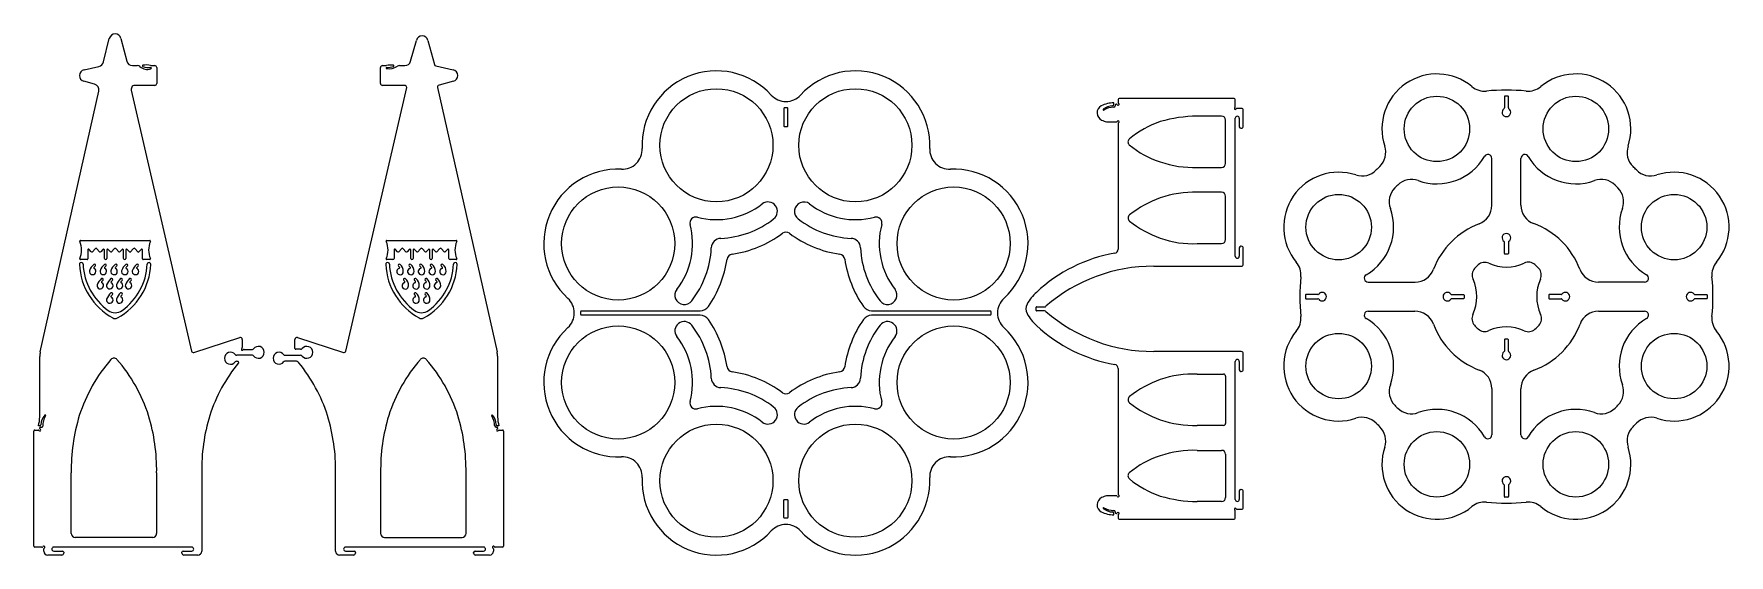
# Model space of a CAD drawing. Extents: x -121 to 734, y 0 to 263.
import ezdxf

# ---------------------------------------------------------------- set-up
doc = ezdxf.new("R2010")
doc.units = 0
doc.layers.add('WHITE', color=7, linetype='CONTINUOUS')

msp = doc.modelspace()

# ---------------------------------------------------------------- linework, layer by layer
at = {"layer": 'WHITE', "linetype": 'CONTINUOUS'}
for p, q in [((-85.506734, 248.620343), (-82.54051, 260.376815)), ((-76.68964, 260.3916), (-73.779208, 248.97826)), ((69.322396, 248.924555), (72.198971, 259.3916)), ((78.04984, 259.376816), (81.300607, 247.353145)), ((-95.192245, 244.660907), (-87.843597, 246.336252)), ((-70.872234, 246.719546), (-68.422363, 246.719546)), ((-61.470509, 246.719546), (-59.613395, 246.719546)), ((-58.613395, 245.719546), (-58.613395, 237.719546)), ((54.122726, 237.719546), (54.122726, 245.719546)), ((55.122726, 246.719546), (57.122726, 246.719546)), ((63.727553, 246.719546), (66.429648, 246.719546)), ((82.079562, 246.591781), (90.701575, 244.660907)), ((-117.34433, 102.379903), (-87.816793, 233.879174)), ((-89.998908, 237.442467), (-95.346993, 238.813522)), ((-71.45217, 234.438497), (-41.171358, 102.870131)), ((-59.613395, 236.719546), (-70.166154, 236.719546)), ((36.703525, 102.87013), (67.344524, 235.772755)), ((66.511359, 236.719546), (55.122726, 236.719546)), ((82.900928, 235.772755), (112.876418, 102.398679)), ((90.856323, 238.813522), (83.628301, 236.96052)), ((620.50519, 231.113864), (620.50519, 225.383483)), ((622.30519, 231.413864), (620.80519, 231.413864)), ((622.60519, 225.383483), (622.60519, 231.113864)), ((257.413109, 225.181445), (257.413109, 216.297803)), ((259.279867, 225.381385), (257.613117, 225.381445)), ((259.479859, 216.297803), (259.479859, 225.181385)), ((423.727018, 227.213114), (423.727032, 227.906096)), ((424.404132, 226.850023), (424.404131, 226.45877)), ((425.074246, 227.250038), (424.804109, 227.250023)), ((425.880506, 229.702387), (425.880506, 228.116037)), ((483.935531, 230.202387), (426.380506, 230.202387)), ((484.935531, 226.033818), (484.935531, 229.202387)), ((487.935631, 225.167791), (485.801557, 225.167793)), ((488.935631, 216.202387), (488.935631, 224.167793)), ((257.613109, 216.097803), (259.279859, 216.097803)), ((419.975106, 218.416737), (425.014489, 218.395168)), ((425.880506, 217.525436), (425.880506, 154.147386)), ((478.014281, 221.263512), (465.761806, 221.263512)), ((480.014281, 197.447762), (480.014281, 219.263512)), ((484.935531, 150.641662), (484.935531, 220.202387)), ((486.935631, 220.202387), (486.935631, 215.902387)), ((487.635631, 215.202387), (487.935631, 215.202387)), ((614.21333, 176.321618), (614.21333, 199.922156)), ((628.858727, 176.456764), (628.862046, 199.925892)), ((465.761806, 195.447762), (478.014281, 195.447762)), ((478.014281, 182.864887), (465.761806, 182.864887)), ((480.014281, 159.049137), (480.014281, 180.864887)), ((-97.04036, 158.549535), (-62.171995, 158.549535)), ((-93.406177, 153.831727), (-93.406177, 149.309535)), ((-91.622259, 152.910772), (-92.670095, 154.108299)), ((-89.657724, 154.433482), (-90.990095, 152.910772)), ((-87.422259, 152.910772), (-88.754631, 154.433483)), ((-85.742259, 154.108298), (-86.790095, 152.910772)), ((-85.006177, 149.549066), (-85.006177, 153.831727)), ((-83.806177, 153.831727), (-83.806177, 149.549066)), ((-82.022259, 152.910772), (-83.070095, 154.108299)), ((-80.057724, 154.433482), (-81.390095, 152.910772)), ((-77.822259, 152.910772), (-79.154631, 154.433483)), ((-76.142259, 154.108298), (-77.190095, 152.910772)), ((-75.406177, 149.549066), (-75.406177, 153.831727)), ((-74.206177, 153.831727), (-74.206177, 149.549066)), ((-72.422259, 152.910772), (-73.470095, 154.108299)), ((-70.457724, 154.433482), (-71.790095, 152.910772)), ((-68.222259, 152.910772), (-69.554631, 154.433483)), ((-66.542259, 154.108298), (-67.590095, 152.910772)), ((-65.806177, 149.309535), (-65.806177, 153.831727)), ((57.347611, 158.549494), (92.215976, 158.549494)), ((60.981793, 153.831685), (60.981793, 149.549494)), ((62.76571, 152.91073), (61.717875, 154.108257)), ((64.730247, 154.433441), (63.397875, 152.910731)), ((66.96571, 152.91073), (65.633339, 154.433441)), ((68.64571, 154.108257), (67.597875, 152.910731)), ((69.381793, 149.549471), (69.381793, 153.831685)), ((70.581793, 153.831685), (70.581793, 149.549471)), ((72.36571, 152.91073), (71.317875, 154.108257)), ((74.330247, 154.433441), (72.997875, 152.910731)), ((76.56571, 152.91073), (75.233339, 154.433441)), ((78.24571, 154.108257), (77.197875, 152.910731)), ((78.981793, 149.549471), (78.981793, 153.831685)), ((80.181793, 153.831685), (80.181793, 149.549471)), ((81.96571, 152.91073), (80.917875, 154.108257)), ((83.930247, 154.433441), (82.597875, 152.910731)), ((86.16571, 152.91073), (84.833339, 154.433441)), ((87.84571, 154.108257), (86.797875, 152.910731)), ((88.581793, 149.549494), (88.581793, 153.831685)), ((465.761806, 157.049137), (478.014281, 157.049137)), ((486.935631, 154.941662), (486.935631, 150.641662)), ((487.935631, 155.641662), (487.635631, 155.641662)), ((488.935631, 146.64048), (488.935631, 154.641662)), ((620.50519, 152.040364), (620.50519, 157.770745)), ((622.60519, 157.770745), (622.60519, 152.040364)), ((-93.766177, 148.949535), (-97.04036, 148.949535)), ((-62.171995, 148.949535), (-65.446177, 148.949535)), ((60.381793, 148.949494), (57.347611, 148.949494)), ((92.215976, 148.949494), (89.181793, 148.949494)), ((443.782681, 145.588287), (487.936813, 145.640481)), ((622.30519, 151.740364), (620.80519, 151.740364)), ((551.901823, 137.613003), (575.512859, 137.608467)), ((691.175596, 137.612982), (667.916318, 137.608478)), ((520.29854, 131.073814), (520.29854, 129.506864)), ((526.533539, 131.323814), (520.54854, 131.323814)), ((520.54854, 129.256864), (526.533574, 129.256864)), ((599.95519, 129.256864), (593.970211, 129.256864)), ((593.970246, 131.323814), (599.95519, 131.323814)), ((600.20519, 131.073814), (600.20519, 129.506864)), ((642.90519, 131.073814), (642.90519, 129.506864)), ((649.140244, 131.323814), (643.15519, 131.323814)), ((643.15519, 129.256864), (649.14028, 129.256864)), ((722.52884, 129.256864), (716.543805, 129.256864)), ((716.543841, 131.323814), (722.52884, 131.323814)), ((722.77884, 131.073814), (722.77884, 129.506864)), ((155.100125, 121.201343), (155.100044, 122.868468)), ((155.300044, 123.068477), (215.258098, 123.164346)), ((215.258192, 120.905485), (155.300125, 121.001353)), ((301.633335, 123.164427), (361.592935, 123.068378)), ((361.592935, 121.001452), (301.634411, 120.905399)), ((361.792934, 122.868378), (361.792934, 121.201452)), ((384.623131, 123.297787), (384.623131, 124.959987)), ((384.823131, 125.159987), (388.831126, 125.159987)), ((388.831126, 123.097787), (384.823131, 123.097787)), ((551.903491, 122.966831), (575.394843, 122.96986)), ((668.034331, 122.969852), (691.173915, 122.966845)), ((-39.88924, 102.142612), (-16.807317, 109.60261)), ((-15.499783, 108.651072), (-15.499783, 104.578425)), ((-14.633758, 103.7124), (-10.337075, 103.712257)), ((11.031925, 104.222193), (11.031925, 108.651073)), ((13.872712, 103.722238), (11.531935, 103.722193)), ((12.339458, 109.60261), (35.421407, 102.142611)), ((487.936813, 102.617292), (443.782681, 102.669487)), ((620.50519, 108.540364), (620.50519, 102.809983)), ((622.30519, 108.840364), (620.80519, 108.840364)), ((622.60519, 102.809983), (622.60519, 108.540364)), ((-117.587283, 69.616923), (-117.587283, 100.189005)), ((-10.337064, 100.712248), (-18.329484, 100.712248)), ((-18.329484, 97.712248), (-17.840058, 97.71229)), ((5.879219, 100.702248), (13.872701, 100.702248)), ((11.360868, 97.722248), (5.879219, 97.722248)), ((113.119425, 100.207539), (113.119425, 69.61712)), ((425.880506, 94.110388), (425.880506, 30.732337)), ((484.935531, 28.055387), (484.935531, 97.616112)), ((486.935631, 97.616112), (486.935631, 93.316112)), ((488.935631, 93.616112), (488.935631, 101.617293)), ((465.761806, 91.208637), (479.014281, 91.208637)), ((480.014281, 90.208637), (480.014281, 66.392887)), ((487.635631, 92.616112), (487.935631, 92.616112)), ((614.21333, 83.939805), (614.21333, 60.658572)), ((628.862032, 60.65481), (628.858735, 83.804653)), ((-120.540033, 4.5), (-120.540033, 62.555025)), ((-120.040033, 63.055025), (-118.453308, 63.055025)), ((-117.466154, 65.208475), (-118.280183, 65.208475)), ((-117.587488, 63.86125), (-117.587556, 64.131298)), ((-117.187556, 64.5314), (-116.513031, 64.5314)), ((112.438729, 64.531587), (112.719723, 64.5314)), ((113.81235, 65.208475), (113.096268, 65.208586)), ((113.119723, 64.131298), (113.119655, 63.861251)), ((113.985475, 63.055025), (115.5722, 63.055025)), ((116.0722, 62.555025), (116.0722, 4.5)), ((479.014281, 65.392887), (465.761806, 65.392887)), ((465.761806, 52.810012), (478.014281, 52.810012)), ((480.014284, 50.810012), (480.014281, 28.994262)), ((-101.698583, 10.921275), (-101.698583, 41.449125)), ((-58.672408, 41.449126), (-58.672408, 10.921275)), ((-35.979308, 41.449125), (-35.979308, 2)), ((31.511475, 2), (31.511475, 41.449125)), ((54.204575, 41.449125), (54.204575, 10.921275)), ((97.23075, 10.921275), (97.23075, 41.449126)), ((620.50519, 29.466864), (620.50519, 35.197245)), ((622.60519, 35.197245), (622.60519, 29.466864)), ((257.412834, 18.888662), (257.412834, 27.76157)), ((257.612834, 27.96157), (259.280059, 27.96157)), ((259.480059, 27.76157), (259.480059, 18.888743)), ((425.014489, 29.862605), (419.975106, 29.841037)), ((478.014281, 26.994262), (465.761806, 26.994262)), ((486.935631, 32.355387), (486.935631, 28.055387)), ((487.935631, 33.055387), (487.635631, 33.055387)), ((488.935631, 24.089981), (488.935631, 32.055387)), ((622.30519, 29.166864), (620.80519, 29.166864)), ((259.280069, 18.688743), (257.612844, 18.688662)), ((423.727032, 20.351677), (423.727018, 21.04466)), ((424.404131, 21.799003), (424.404131, 21.407751)), ((424.804109, 21.007751), (425.074246, 21.007736)), ((425.880506, 20.141736), (425.880506, 18.555387)), ((426.380506, 18.055387), (483.935531, 18.055387)), ((484.935531, 19.055387), (484.935531, 22.223955)), ((485.801557, 23.089981), (487.935631, 23.089982)), ((-60.672408, 8.921275), (-99.698583, 8.921275)), ((56.204575, 8.921275), (95.23075, 8.921275)), ((-116.461987, 4), (-120.040033, 4)), ((-115.540033, 2), (-115.540033, 3.078046)), ((-106.540033, 0), (-113.540033, 0)), ((-40.979308, 4), (-110.540033, 4)), ((-110.540033, 2), (-106.140033, 2)), ((-105.540033, 1.4), (-105.540033, 1)), ((-45.979308, 1), (-45.979308, 1.4)), ((-45.379308, 2), (-40.979308, 2)), ((-37.979308, 0), (-44.979308, 0)), ((40.511475, 0), (33.511475, 0)), ((106.0722, 4), (36.511475, 4)), ((36.511475, 2), (40.811475, 2)), ((41.511475, 1.3), (41.511475, 1)), ((101.0722, 1), (101.0722, 1.3)), ((101.7722, 2), (106.0722, 2)), ((109.0722, 0), (102.0722, 0)), ((111.0722, 3.133975), (111.0722, 2)), ((115.5722, 4), (111.938225, 4))]:
    msp.add_line(p, q, dxfattribs=at)
for centre, radius in [((223.4308, 206.569954), 28.5), ((293.461868, 206.569954), 28.5), ((586.523156, 214.825341), 16.5), ((656.554224, 214.825341), 16.5), ((173.911357, 157.050511), 28.5), ((342.981312, 157.050511), 28.5), ((537.003713, 165.305898), 16.5), ((706.073667, 165.305898), 16.5), ((173.910949, 87.019301), 28.5), ((342.981274, 87.019451), 28.5), ((537.003713, 95.27483), 16.5), ((706.073667, 95.27483), 16.5), ((223.4308, 37.5), 28.5), ((293.461868, 37.5), 28.5), ((586.523156, 45.755387), 16.5), ((656.554224, 45.755387), 16.5)]:
    msp.add_circle(centre, radius, dxfattribs=at)
for centre, radius, start, end in [((-79.613395, 259.719546), 3.000001, 12.945138, 167.344433), ((75.122726, 258.719546), 3, 12.655581, 167.05486), ((-88.433848, 249.277613), 3, -78.653009, -12.655581), ((-70.872234, 249.719546), 3, -165.694304, -90), ((66.429648, 249.719546), 3, -90, -15.366774), ((-94.601994, 241.719546), 3, 101.346982, 255.62111), ((-68.422363, 244.719546), 2, 49.182576, 90), ((-63.374967, 250.563417), 5.721854, -130.817424, -71.763767), ((-65.552794, 246.585203), 0.3, 101.654189, 237.488086), ((-62.313207, 255.064891), 9.37151, -111.277802, -85.717488), ((-63.924897, 238.968105), 8.089102, 74.34663, 102.04837), ((-61.470509, 247.719546), 1, -105.772088, -90), ((-61.649704, 245.421751), 0.3, -77.426187, 83.048401), ((-59.613395, 245.719546), 1, 0, 90), ((55.122726, 245.719546), 1, 90, 180), ((57.208364, 245.514066), 0.3, 106.586351, 271.433873), ((59.203818, 239.886081), 7.143332, 78.222086, 106.937807), ((57.045865, 259.077553), 13.276192, -89.66829, -73.742727), ((58.239773, 253.537954), 8.386532, -97.012672, -58.105602), ((60.601304, 246.585203), 0.3, -57.488086, 78.345811), ((63.727553, 244.719546), 2, 90, 121.894398), ((82.276312, 247.572235), 1, -167.344414, -101.346982), ((90.111324, 241.719546), 3, -75.621114, 78.653009), ((223.4308, 206.569954), 37.5, 42.509175, 182.490825), ((293.461868, 206.569954), 37.5, -2.490825, 137.490825), ((586.523156, 214.825341), 27.7, 50.346763, 198.271418), ((656.554224, 214.825341), 27.7, -18.271418, 129.653237), ((-90.743907, 234.536443), 3, -12.655571, 75.621114), ((-68.790925, 234.754658), 2.679959, 144.945751, 186.775091), ((-70.166154, 235.719546), 1, 90, 144.945751), ((-59.613395, 237.719546), 1, -90, 0), ((55.122726, 237.719546), 1, 180, 270), ((66.44009, 235.816847), 0.905508, -2.790996, 85.485755), ((83.876633, 235.991845), 1, 104.37883, 192.655581), ((258.446334, 238.666097), 10, -137.490825, -42.509175), ((610.58102, 243.85135), 10, -129.653237, -84.488507), ((621.53869, 130.290364), 104.088422, 84.488507, 95.511493), ((620.80519, 231.113864), 0.3, 90, 180), ((622.30519, 231.113864), 0.3, 0, 90), ((632.496359, 243.85135), 10, -95.511493, -50.346763), ((257.613109, 225.181445), 0.2, 89.997921, 180), ((259.279859, 225.181385), 0.2, 0, 89.997921), ((419.258996, 222.869811), 4, 117.803465, 245.038516), ((423.457202, 214.908373), 13.000524, 88.810721, 117.803465), ((418.522396, 224.544969), 0.234163, 122.90667, 302.90667), ((423.319439, 218.80572), 7.712492, 91.992023, 129.678433), ((423.895171, 215.311014), 10.449393, 90.981786, 120.132192), ((423.027018, 227.213128), 0.7, -88.007977, -0.001183), ((423.704131, 226.45877), 0.7, -89.018214, 0), ((424.804131, 226.850023), 0.4, 90.00317, 180), ((425.074268, 226.850038), 0.4, 26.385971, 90.00317), ((425.880506, 227.250012), 0.5, -153.614029, 60), ((426.380506, 229.702387), 0.5, 90, 180), ((426.380506, 228.116037), 0.5, 180, 240), ((483.935531, 229.202387), 1, 0, 90), ((484.935531, 225.167793), 0.5, 120, 330), ((484.435531, 226.033818), 0.5, -60, 0), ((485.801557, 224.667793), 0.5, 90, 150), ((487.935631, 224.167793), 1, 0, 90), ((621.55519, 223.213864), 2.166411, 125.542438, 414.457562), ((620.00519, 225.383483), 0.5, -54.457562, 0), ((623.10519, 225.383483), 0.5, 180, 234.457562), ((257.613109, 216.297803), 0.2, 180, 270), ((259.279859, 216.297803), 0.2, -90, 0), ((422.715724, 230.295817), 12.191126, -114.961484, -102.991373), ((425.016629, 218.895164), 0.5, -90.245223, -30.245223), ((425.880506, 218.391462), 0.5, -60, 149.754777), ((426.380506, 217.525436), 0.5, 120, 180), ((463.041576, 171.45987), 49.665857, 108.735476, 129.355384), ((466.525376, 151.781209), 69.486498, 90.629622, 106.243221), ((478.014281, 219.263512), 2, 0, 90), ((485.935581, 220.202387), 1.00005, 0, 180), ((487.635631, 215.902387), 0.7, 180, 270), ((487.935631, 216.202387), 1, -90, 0), ((432.815292, 208.316426), 2, 129.355384, 229.352523), ((459.848252, 239.80348), 43.499584, -130.647477, -107.056856), ((550.723914, 203.005683), 10, -45.758634, 18.271418), ((692.353465, 203.005683), 10, 161.728582, 225.758634), ((175.975679, 204.505633), 10, -92.490825, 2.490825), ((340.91699, 204.505633), 10, 177.509175, 272.490825), ((463.793111, 246.508242), 51.098419, -109.080853, -87.79199), ((478.014281, 197.447762), 2, -90, 0), ((586.523156, 214.825341), 27.7, -109.810096, -30.118545), ((612.21333, 199.922156), 2, 0, 149.881455), ((630.862046, 199.925609), 2, 30.110845, 179.991897), ((656.554224, 214.825341), 27.7, -149.889155, -70.189904), ((173.911357, 157.050511), 37.5, 87.509175, 227.490825), ((342.981312, 157.050511), 37.5, -47.490825, 92.490825), ((537.003713, 165.305898), 27.7, 71.728582, 219.653237), ((548.823371, 201.105139), 10, -108.271418, -44.241366), ((621.53869, 130.290364), 91.5, 134.241366, 135.758634), ((573.746486, 179.356387), 10, 70.189904, 134.246525), ((669.330894, 179.356387), 10, 45.753475, 109.810096), ((621.53869, 130.290364), 91.5, 44.241366, 45.758634), ((694.254009, 201.105139), 10, -135.758634, -71.728582), ((706.073667, 165.305898), 27.7, -39.653237, 108.271418), ((465.678482, 128.562998), 54.782853, 109.836153, 128.391485), ((464.593119, 126.410007), 56.466975, 88.814075, 108.058617), ((478.014281, 180.864887), 2, 0, 90), ((572.472667, 178.082568), 10, 135.753475, 199.810096), ((621.53869, 130.290364), 78.495032, 134.246525, 135.753475), ((621.53869, 130.290364), 78.495032, 44.246525, 45.753475), ((670.604713, 178.082568), 10, -19.810096, 44.246525), ((223.4308, 206.569954), 37.5, -104.834905, -51.940055), ((249.407709, 173.262643), 4.740118, -52.908761, 127.091239), ((267.48496, 173.262643), 4.740118, 52.908761, 232.908761), ((293.461868, 206.569954), 37.5, -128.059945, -75.165095), ((432.898677, 169.933447), 2, 128.391485, 230.857164), ((537.003713, 165.305898), 27.7, -59.891915, 19.810096), ((604.21333, 176.321618), 10, -69.248824, 0), ((638.858727, 176.455349), 10, 179.991897, 249.691144), ((706.073667, 165.305898), 27.7, 160.189904, 239.891997), ((173.911357, 157.050511), 37.5, -38.059945, 14.834905), ((213.061395, 167.419917), 3, 75.165095, 194.834905), ((223.4308, 206.569954), 46.979154, -87.349069, -52.135528), ((258.446334, 159.792673), 3, 53.182996, 126.817004), ((293.461868, 206.569954), 46.979154, -127.864472, -92.650931), ((303.831274, 167.419917), 3, -14.834905, 104.834905), ((342.981312, 157.050511), 37.5, 165.165095, 218.059945), ((463.283652, 207.26509), 50.134169, -129.142836, -108.846121), ((621.714583, 130.130712), 39.39528, 110.751176, 159.277968), ((621.714583, 130.130712), 39.39528, 20.722046, 69.691144), ((-97.04036, 158.189535), 0.359999, 90, 203.593735), ((-107.206177, 153.749535), 10.733126, -23.593674, 23.593674), ((-92.986177, 153.831727), 0.42, 41.185925, 180), ((-89.206177, 154.03838), 0.6, 41.185925, 138.81415), ((-85.426177, 153.831727), 0.42, 0, 138.814167), ((-83.386177, 153.831727), 0.42, 41.185925, 180), ((-79.606177, 154.03838), 0.6, 41.185925, 138.81415), ((-75.826177, 153.831727), 0.42, 0, 138.814167), ((-73.786177, 153.831727), 0.42, 41.185925, 180), ((-70.006177, 154.03838), 0.6, 41.185925, 138.81415), ((-66.226177, 153.831727), 0.42, 0, 138.814167), ((-52.006177, 153.749535), 10.733126, 156.406326, 203.593673), ((-62.171995, 158.189535), 0.36, -23.593659, 90), ((57.347611, 158.189494), 0.36, 90, 203.593659), ((47.181793, 153.749494), 10.733127, -23.593673, 23.593674), ((61.401793, 153.831685), 0.42, 41.185833, 180), ((65.181793, 154.038339), 0.6, 41.18585, 138.814075), ((68.961793, 153.831685), 0.42, 0, 138.814075), ((71.001793, 153.831685), 0.42, 41.185833, 180), ((74.781793, 154.038339), 0.6, 41.18585, 138.814075), ((78.561793, 153.831685), 0.42, 0, 138.814075), ((80.601793, 153.831685), 0.42, 41.185833, 180), ((84.381793, 154.038339), 0.6, 41.18585, 138.814075), ((88.161793, 153.831685), 0.42, 0, 138.814075), ((102.381793, 153.749494), 10.733126, 156.406326, 203.593674), ((92.215976, 158.189494), 0.36, -23.593735, 90), ((173.911357, 157.050511), 46.979154, -37.864472, -2.650931), ((225.834886, 154.646425), 5, 92.650931, 177.349069), ((223.4308, 206.569954), 55.431171, -81.817004, -53.182996), ((293.461868, 206.569954), 55.431171, -126.817004, -98.181574), ((291.057783, 154.646425), 5, 2.650931, 87.349069), ((342.981312, 157.050511), 46.979154, -177.349069, -142.135528), ((423.880506, 154.147386), 2, -80.152628, 0), ((463.139067, 203.699836), 46.724367, -110.090669, -86.782173), ((478.014281, 159.049137), 2, -90, 0), ((487.635631, 154.941662), 0.7, 90, 180), ((487.935631, 154.641662), 1, 0, 90), ((621.55519, 159.940364), 2.166411, -54.457562, 234.457562), ((620.00519, 157.770745), 0.5, 0, 54.457562), ((623.10519, 157.770745), 0.5, 125.542438, 180), ((-96.694492, 146.587657), 0.900001, 2.427628, 182.427635), ((-65.326177, 147.917535), 32.296493, -177.572365, -118.531902), ((-97.04036, 149.309535), 0.36, 156.406265, 270), ((-65.182882, 148.170598), 30.651371, -177.111086, -125.809417), ((-93.766177, 149.309535), 0.36, -90, 0), ((-85.40768, 140.86455), 7.569943, 131.323399, 160.717753), ((-91.306177, 153.187344), 0.42, -138.814167, -41.185925), ((-90.038278, 146.075563), 0.6, -52.18129, 127.81871), ((-87.312934, 142.564438), 3.844715, 127.818708, 140.751234), ((-87.106177, 153.187344), 0.42, -138.814167, -41.185925), ((-80.00768, 140.86455), 7.569943, 131.323399, 160.717753), ((-84.406177, 149.549066), 0.6, 180, 360), ((-84.638278, 146.075563), 0.6, -52.18129, 127.81871), ((-81.912934, 142.564438), 3.844715, 127.818708, 140.751234), ((-81.706177, 153.187344), 0.42, -138.814167, -41.185925), ((-74.60768, 140.86455), 7.569943, 131.323399, 160.717753), ((-79.238278, 146.075563), 0.6, -52.18129, 127.81871), ((-76.512934, 142.564438), 3.844715, 127.818708, 140.751234), ((-93.886177, 147.917535), 32.296493, -61.468098, -2.427635), ((-77.506177, 153.187344), 0.42, -138.814167, -41.185925), ((-69.20768, 140.86455), 7.569943, 131.323399, 160.717753), ((-94.029471, 148.170598), 30.651371, -54.190583, -2.888914), ((-74.806177, 149.549066), 0.6, 180, 360), ((-73.838278, 146.075563), 0.6, -52.18129, 127.81871), ((-71.112934, 142.564438), 3.844715, 127.818708, 140.751234), ((-72.106177, 153.187344), 0.42, -138.814167, -41.185925), ((-63.80768, 140.86455), 7.569943, 131.323399, 160.717753), ((-68.438278, 146.075563), 0.6, -52.18129, 127.81871), ((-65.712934, 142.564438), 3.844715, 127.818708, 140.751234), ((-67.906177, 153.187344), 0.42, -138.814167, -41.185925), ((-65.446177, 149.309535), 0.36, 180, 270), ((-62.517862, 146.587657), 0.900001, -2.427636, 177.572365), ((-62.171995, 149.309535), 0.36, -90, 23.593674), ((57.693478, 146.587615), 0.900001, 2.427631, 182.427636), ((89.061793, 147.917494), 32.296493, -177.572365, -118.531902), ((57.347611, 149.309494), 0.36, 156.406326, 270), ((89.205087, 148.170557), 30.651371, -177.111086, -125.809417), ((60.381793, 149.549494), 0.6, -90, 0), ((63.081793, 153.187302), 0.42, -138.814075, -41.185833), ((63.600784, 146.085994), 0.6, 50.578942, 230.578862), ((61.128698, 143.078691), 3.292952, 37.760278, 50.578847), ((61.128698, 143.078691), 4.492952, -1.647791, 50.578862), ((67.281793, 153.187302), 0.42, -138.814075, -41.185833), ((69.000784, 146.085994), 0.6, 50.578942, 230.578862), ((66.528698, 143.078691), 3.292952, 37.760278, 50.578847), ((66.528698, 143.078691), 4.492952, -1.647791, 50.578862), ((69.981793, 149.549471), 0.6, 180, 360), ((72.681793, 153.187302), 0.42, -138.814075, -41.185833), ((74.400784, 146.085994), 0.6, 50.578942, 230.578862), ((71.928698, 143.078691), 3.292952, 37.760278, 50.578847), ((71.928698, 143.078691), 4.492952, -1.647791, 50.578862), ((60.501793, 147.917494), 32.296493, -61.468098, -2.427635), ((76.881793, 153.187302), 0.42, -138.814075, -41.185833), ((60.358498, 148.170557), 30.651371, -54.190583, -2.888914), ((79.581793, 149.549471), 0.6, 180, 360), ((79.800784, 146.085994), 0.6, 50.578942, 230.578862), ((77.328698, 143.078691), 3.292952, 37.760278, 50.578847), ((77.328698, 143.078691), 4.492952, -1.647791, 50.578862), ((82.281793, 153.187302), 0.42, -138.814075, -41.185833), ((85.200784, 146.085994), 0.6, 50.578942, 230.578862), ((82.728698, 143.078691), 3.292952, 37.760278, 50.578847), ((82.728698, 143.078691), 4.492952, -1.647791, 50.578862), ((86.481793, 153.187302), 0.42, -138.814075, -41.185833), ((89.181793, 149.549494), 0.6, 180, 270), ((91.870108, 146.587615), 0.9, -2.427639, 177.572365), ((92.215976, 149.309494), 0.359999, -90, 23.593735), ((173.911357, 157.050511), 55.431169, -34.9446, -8.182996), ((231.747612, 148.7337), 3, 98.182996, 171.817009), ((285.146492, 148.733493), 3, 8.213513, 81.818426), ((343.126802, 157.102542), 55.581202, -171.786487, -145.102355), ((437.227658, 76.80074), 76.48981, 99.789215, 133.329816), ((443.169214, 64.115262), 81.475335, 89.568589, 131.206026), ((485.935581, 150.641662), 1.00005, 180, 360), ((487.935631, 146.64048), 1, -89.932271, 0), ((507.977704, 141.248034), 10, -5.511493, 39.653237), ((621.714583, 130.130712), 21.629964, 131.655267, 138.370231), ((610.661524, 142.555911), 5, 65.682048, 131.655267), ((621.53869, 166.626052), 21.413716, -114.317952, -65.129765), ((620.80519, 152.040364), 0.3, 180, 270), ((622.30519, 152.040364), 0.3, -90, 0), ((632.647363, 142.661874), 5, 48.897016, 114.870235), ((621.714583, 130.130712), 21.629964, 41.629769, 48.897016), ((735.099675, 141.248034), 10, 140.346763, 185.511493), ((-90.952002, 143.002602), 1.641325, 167.268857, 421.970242), ((-90.01152, 144.769178), 0.36, 140.751221, 241.970322), ((-87.070414, 135.802602), 1.641325, 167.268857, 421.970242), ((-81.526093, 133.66455), 7.569943, 131.323404, 160.717753), ((-85.552002, 143.002602), 1.641325, 167.268857, 421.970242), ((-86.156691, 138.875563), 0.599999, -52.181301, 127.818767), ((-86.129932, 137.569178), 0.36, 140.751221, 241.970322), ((-83.431347, 135.364438), 3.844715, 127.81871, 140.751234), ((-84.61152, 144.769178), 0.36, 140.751221, 241.970322), ((-82.29711, 135.802602), 1.641324, 167.268848, 421.970242), ((-76.752787, 133.66455), 7.569944, 131.323406, 160.717753), ((-80.152002, 143.002602), 1.641325, 167.268857, 421.970242), ((-81.383386, 138.875563), 0.6, -52.18129, 127.81871), ((-81.356626, 137.569178), 0.360001, 140.751221, 241.970153), ((-78.658041, 135.364438), 3.844715, 127.818722, 140.751234), ((-79.21152, 144.769178), 0.36, 140.751221, 241.970322), ((-77.36928, 135.802602), 1.641324, 167.268848, 421.970242), ((-71.824957, 133.66455), 7.569944, 131.323406, 160.717753), ((-76.455556, 138.875563), 0.6, -52.18129, 127.81871), ((-76.428796, 137.569178), 0.360001, 140.751221, 241.970153), ((-73.730211, 135.364438), 3.844715, 127.818722, 140.751234), ((-74.752002, 143.002602), 1.641325, 167.268857, 421.970242), ((-72.848536, 135.802602), 1.641324, 167.268848, 421.970242), ((-67.304214, 133.66455), 7.569944, 131.323406, 160.717753), ((-73.81152, 144.769178), 0.36, 140.751221, 241.970322), ((-71.934813, 138.875563), 0.6, -52.18129, 127.81871), ((-71.908053, 137.569178), 0.360001, 140.751221, 241.970153), ((-69.209468, 135.364438), 3.844715, 127.818722, 140.751234), ((-69.352002, 143.002602), 1.641325, 167.268857, 421.970242), ((-68.41152, 144.769178), 0.36, 140.751221, 241.970322), ((63.981793, 142.949494), 1.638, 105.512461, 360.000003), ((63.447431, 144.874711), 0.36, -74.487513, 37.760276), ((66.621793, 135.749494), 1.638, 105.512461, 360.000003), ((66.240784, 138.885994), 0.6, 50.578942, 230.578862), ((63.768698, 135.878691), 3.292952, 37.760278, 50.578847), ((66.087431, 137.674711), 0.36, -74.487513, 37.760276), ((63.768698, 135.878691), 4.492952, -1.647791, 50.578862), ((69.381793, 142.949494), 1.638, 105.512461, 360.000003), ((68.847431, 144.874711), 0.36, -74.487513, 37.760276), ((72.021793, 135.749494), 1.638, 105.512461, 360.000003), ((71.640784, 138.885994), 0.6, 50.578942, 230.578862), ((69.168698, 135.878691), 3.292952, 37.760278, 50.578847), ((71.487431, 137.674711), 0.36, -74.487513, 37.760276), ((69.168698, 135.878691), 4.492952, -1.647791, 50.578862), ((74.781793, 142.949494), 1.638, 105.512461, 360.000003), ((74.247431, 144.874711), 0.36, -74.487513, 37.760276), ((77.421793, 135.749494), 1.638, 105.512461, 360.000003), ((77.040784, 138.885994), 0.6, 50.578942, 230.578862), ((74.568698, 135.878691), 3.292952, 37.760278, 50.578847), ((76.887431, 137.674711), 0.36, -74.487513, 37.760276), ((74.568698, 135.878691), 4.492952, -1.647791, 50.578862), ((80.181793, 142.949494), 1.638, 105.512461, 360.000003), ((79.647431, 144.874711), 0.36, -74.487513, 37.760276), ((82.821793, 135.749494), 1.638, 105.512461, 360.000003), ((82.440784, 138.885994), 0.6, 50.578942, 230.578862), ((79.968698, 135.878691), 3.292952, 37.760278, 50.578847), ((82.287431, 137.674711), 0.36, -74.487513, 37.760276), ((79.968698, 135.878691), 4.492952, -1.647791, 50.578862), ((85.581793, 142.949494), 1.638, 105.512461, 360.000003), ((85.047431, 144.874711), 0.36, -74.487513, 37.760276), ((621.53869, 130.290364), 104.088422, 174.488507, 185.511493), ((551.902207, 139.613003), 2, 120.108085, 269.988993), ((575.51478, 147.608467), 10, -90.011007, -20.722032), ((609.284467, 141.17824), 5, 138.370231, 204.343449), ((585.219169, 130.290364), 21.413716, -24.844737, 24.343449), ((658.209998, 130.290364), 21.413716, 155.656551, 204.844737), ((634.1447, 141.17824), 5, -24.343449, 41.629769), ((667.914382, 147.608478), 10, -159.277954, -89.988907), ((691.175209, 139.612982), 2, -89.988907, 59.891997), ((621.53869, 130.290364), 104.088422, -5.511493, 5.511493), ((-82.29711, 128.602602), 1.641324, 167.268848, 421.970242), ((-76.752787, 126.46455), 7.569943, 131.323404, 160.717753), ((-81.383386, 131.675563), 0.6, -52.181211, 127.818677), ((-81.356626, 130.369178), 0.360001, 140.751221, 241.970153), ((-78.658041, 128.164438), 3.844715, 127.81871, 140.751234), ((-77.36928, 128.602602), 1.641324, 167.268848, 421.970242), ((-71.824957, 126.46455), 7.569943, 131.323404, 160.717753), ((-76.455556, 131.675563), 0.6, -52.181211, 127.818677), ((-76.428796, 130.369178), 0.360001, 140.751221, 241.970153), ((-73.730211, 128.164438), 3.844715, 127.81871, 140.751234), ((72.021793, 128.549494), 1.638, 105.512461, 360.000003), ((71.640784, 131.685994), 0.6, 50.578942, 230.578862), ((69.168698, 128.678691), 3.292952, 37.760278, 50.578847), ((71.487431, 130.474711), 0.36, -74.487513, 37.760276), ((69.168698, 128.678691), 4.492952, -1.647791, 50.578862), ((77.421793, 128.549494), 1.638, 105.512461, 360.000003), ((77.040784, 131.685994), 0.6, 50.578942, 230.578862), ((74.568698, 128.678691), 3.292952, 37.760278, 50.578847), ((76.887431, 130.474711), 0.36, -74.487513, 37.760276), ((74.568698, 128.678691), 4.492952, -1.647791, 50.578862), ((141.815215, 122.034977), 10, -47.490825, 47.490825), ((207.218669, 131.073603), 4.740118, 142.908761, 322.908761), ((309.674, 131.073603), 4.740118, -142.908761, 37.091239), ((375.077454, 122.034977), 10, 132.509175, 227.490825), ((398.895588, 116.031097), 21.671112, 130.781334, 150.939176), ((520.54854, 131.073814), 0.25, 90, 180), ((520.54854, 129.506864), 0.25, 180, 270), ((526.533539, 131.823814), 0.5, -90, -35.237392), ((526.533574, 128.756864), 0.5, 35.238712, 90), ((528.704363, 130.290364), 2.157808, -144.761727, 144.763047), ((591.799394, 130.290364), 2.157832, 35.236514, 324.762167), ((593.970211, 128.756864), 0.5, 90, 144.761288), ((593.970246, 131.823814), 0.5, -144.762608, -90), ((599.95519, 131.073814), 0.25, 0, 90), ((599.95519, 129.506864), 0.25, -90, 0), ((643.15519, 131.073814), 0.25, 90, 180), ((643.15519, 129.506864), 0.25, 180, 270), ((649.140244, 131.823814), 0.5, -90, -35.237392), ((649.14028, 128.756864), 0.5, 35.238712, 90), ((651.310982, 130.290364), 2.157738, -144.760409, 144.761729), ((714.373017, 130.290364), 2.157808, 35.236953, 324.761727), ((716.543805, 128.756864), 0.5, 90, 144.761288), ((716.543841, 131.823814), 0.5, -144.762608, -90), ((722.52884, 131.073814), 0.25, 0, 90), ((722.52884, 129.506864), 0.25, -90, 0), ((-79.606177, 128.179134), 6, -125.809417, -54.190581), ((74.781793, 128.179092), 6, -125.809417, -54.190581), ((155.300044, 122.868477), 0.2, 89.999904, 180.002772), ((155.300125, 121.201353), 0.2, -179.997228, -89.999904), ((215.250103, 128.164339), 5, -89.908389, -34.944612), ((215.250197, 115.905491), 5, 34.944288, 89.908389), ((301.641344, 128.164421), 5, -145.102355, -90.091782), ((301.642421, 115.905405), 5, 90.091788, 145.055674), ((361.592934, 122.868378), 0.2, 0, 89.999904), ((361.592934, 121.201452), 0.2, -89.999904, 0), ((384.323293, 124.128887), 5, 150.939176, 209.060824), ((398.895588, 132.226677), 21.671112, -150.939176, -130.781334), ((384.823131, 124.959987), 0.2, 90, 180), ((384.823131, 123.297787), 0.2, 180, 270), ((388.831126, 126.159987), 1, -90, -48.340921), ((388.831126, 122.097787), 1, 48.340921, 90), ((443.169214, 184.142512), 81.475335, -131.206026, -89.568589), ((507.977704, 119.332694), 10, -39.653237, 5.511493), ((551.903749, 120.966831), 2, 90.007388, 239.888476), ((575.396132, 112.96986), 10, 20.329522, 90.007388), ((609.188287, 119.192357), 5, 155.155263, 221.128482), ((634.240879, 119.192357), 5, -41.128482, 24.844737), ((668.033032, 112.969852), 10, 89.992554, 159.670469), ((691.173655, 120.966845), 2, -59.888531, 89.992554), ((735.099675, 119.332694), 10, 174.488507, 219.653237), ((-79.606177, 121.651933), 2.4, -118.531902, -61.468098), ((74.781793, 121.651891), 2.4, -118.531905, -61.468098), ((173.911023, 87.019305), 37.499876, 132.508656, 272.491344), ((207.218669, 112.996352), 4.740118, 37.091239, 217.091239), ((173.910955, 87.019295), 46.979564, 2.651089, 37.864314), ((173.910949, 87.019301), 55.431591, 8.183078, 34.944288), ((342.981274, 87.019451), 55.431133, 145.055674, 171.817007), ((342.981274, 87.019451), 46.97912, 142.135507, 177.349077), ((309.674, 112.996352), 4.740118, -37.091239, 142.908761), ((342.981259, 87.019465), 37.50002, -92.490743, 47.490743), ((437.227658, 171.457033), 76.48981, -133.329816, -99.789215), ((537.003713, 95.27483), 27.7, 140.346763, 288.271418), ((537.003713, 95.27483), 27.7, -19.810096, 59.888476), ((621.714583, 130.130712), 39.39528, -159.670478, -110.751176), ((621.714583, 130.130712), 21.629964, -138.871518, -131.655267), ((610.661524, 117.705512), 5, -131.655267, -65.682048), ((621.53869, 93.635371), 21.413716, 65.129765, 114.317952), ((632.647363, 117.599549), 5, -114.870235, -48.897016), ((621.714583, 130.130712), 39.39528, -69.691135, -20.329531), ((621.714583, 130.130712), 21.629964, -48.897016, -41.128482), ((706.073667, 95.27483), 27.7, 120.111469, 199.810096), ((706.073667, 95.27483), 27.7, -108.271418, 39.653237), ((-40.196773, 103.094149), 1, -167.05486, -72.089345), ((-16.499783, 108.651072), 1.000001, 0, 107.910665), ((-15.499783, 103.7124), 0.5, 120.000023, 330), ((-15.999783, 104.578425), 0.5, -60, 0), ((-14.633758, 103.2124), 0.5, 90, 149.999977), ((-10.337058, 104.212257), 0.5, -90.001948, -34.850087), ((-7.464783, 102.212248), 3, -145.150095, 145.149916), ((12.031925, 108.651073), 1, 72.089362, 180), ((11.531925, 104.222193), 0.5, 180, 270.001146), ((13.872693, 104.722238), 1, -89.998899, -38.750687), ((17, 102.212248), 3.01, -141.249139, 141.249326), ((35.72894, 103.094148), 1, -107.910628, -12.945128), ((173.91091, 87.019351), 37.500409, -14.834595, 38.059635), ((342.981274, 87.019451), 37.499966, 141.940029, 194.834932), ((487.935631, 101.617293), 1, 0, 89.932271), ((620.00519, 102.809983), 0.5, -54.457562, 0), ((620.80519, 108.540364), 0.3, 90, 180), ((622.30519, 108.540364), 0.3, 0, 90), ((623.10519, 102.809983), 0.5, 180, 234.457562), ((-107.587283, 100.189005), 10, 167.344419, 180), ((-20.639656, 45.623246), 80.865305, 139.025585, 162.236583), ((-80.183156, 97.336958), 2, 41.061606, 139.025579), ((-139.169575, 45.949391), 80.230938, 17.663985, 41.061606), ((45.079644, 45.623246), 80.865306, 140.651012, 162.236583), ((-21.464783, 99.212248), 3.01, 38.567882, 321.432118), ((-18.329484, 101.712248), 1, -141.432119, -90), ((-18.329484, 96.712248), 1, 90, 141.43212), ((-17.840015, 97.21229), 0.5, -39.348988, 90.004927), ((-10.337064, 100.212248), 0.5, 34.849923, 90), ((3, 99.212248), 3, 34.650667, 325.349337), ((5.879219, 101.202248), 0.5, -145.349356, -90), ((5.879219, 97.222248), 0.5, 90, 145.349333), ((11.360868, 95.722248), 1.999999, 39.438347, 90), ((-49.547477, 45.623246), 80.865305, 17.763417, 39.438356), ((13.872701, 99.702248), 1, 38.750857, 90), ((135.263155, 45.623157), 80.865018, 139.028016, 162.23647), ((75.717677, 97.334154), 2, 40.972045, 139.02799), ((16.173088, 45.623783), 80.863937, 17.763328, 40.972063), ((103.119425, 100.207539), 10, 0, 12.656999), ((231.747608, 95.336255), 3, -171.816922, -98.182992), ((285.145057, 95.336255), 3, -81.817004, -8.182994), ((423.880506, 94.110388), 2, 0, 80.152628), ((485.935581, 97.616112), 1.00005, 0, 180), ((621.55519, 100.640364), 2.166411, 125.542438, 414.457562), ((225.834886, 89.423529), 5, -177.349069, -92.650931), ((223.4308, 37.5), 55.431171, 53.182996, 81.817008), ((293.461868, 37.5), 55.431171, 98.182996, 126.817004), ((291.057783, 89.423529), 5, -87.349069, -2.650931), ((463.283652, 40.992684), 50.134169, 108.846121, 129.142836), ((463.139067, 44.557938), 46.724367, 86.782173, 110.090669), ((479.014281, 90.208637), 1, 0, 90), ((487.635631, 93.316112), 0.7, 180, 270), ((487.935631, 93.616112), 1, -90, 0), ((572.472667, 82.49816), 10, 160.189904, 224.246525), ((604.21333, 83.939805), 10, 0, 69.248824), ((638.858735, 83.806077), 10, 110.308865, 180.00816), ((670.604713, 82.49816), 10, -44.246525, 19.810096), ((213.061395, 76.650037), 3, 165.165095, 284.834905), ((223.4308, 37.5), 46.979154, 52.135528, 87.349069), ((258.446334, 84.277282), 3, -126.817004, -53.182996), ((293.461868, 37.5), 46.979154, 92.650931, 127.864472), ((303.831274, 76.650037), 3, -104.834905, 14.834905), ((432.898677, 78.324326), 2, 129.142836, 231.608515), ((-135.713301, 70.207211), 18.135627, -15.999605, -1.865224), ((-109.024538, 65.235563), 8.049848, 138.776709, 177.470578), ((-106.127245, 64.971439), 9.985863, 148.602991, 180.220884), ((-114.865083, 70.35705), 0.281882, -40.568787, 139.431224), ((-6.778463, 42.83211), 94.930195, 163.184698, 180.83474), ((-153.594583, 42.831798), 94.932245, -0.834533, 16.815109), ((58.94186, 42.831884), 94.931239, 163.184746, 180.834594), ((-63.409693, 42.831884), 94.931239, -0.834594, 16.815254), ((149.125702, 42.832024), 94.9312, 163.184843, 180.834679), ((0.133389, 42.526496), 97.103338, -0.635715, 16.616277), ((110.39725, 70.35705), 0.281882, 40.568792, 220.568776), ((101.659412, 64.971439), 9.985863, 1.913504, 31.39701), ((104.456705, 65.510211), 7.948743, 2.64007, 39.258863), ((131.246773, 70.207493), 18.136959, -178.134646, -164.000675), ((223.4308, 37.5), 37.5, 51.940055, 104.834905), ((249.407709, 70.807311), 4.740118, -127.091239, 52.908761), ((267.48496, 70.807311), 4.740118, 127.091239, 307.091239), ((293.461868, 37.5), 37.5, 75.165095, 128.059945), ((465.678482, 119.694775), 54.782853, -128.391485, -109.836153), ((548.823371, 59.475589), 10, 44.241366, 108.271418), ((621.53869, 130.290364), 78.495032, -135.753475, -134.246525), ((573.746486, 81.224341), 10, -134.246525, -70.189904), ((586.523156, 45.755387), 27.7, 30.118545, 109.810096), ((656.554224, 45.755387), 27.7, 70.189904, 149.88921), ((669.330894, 81.224341), 10, -109.810096, -45.753475), ((621.53869, 130.290364), 78.495032, -45.753475, -44.246525), ((694.254009, 59.475589), 10, 71.728582, 135.758634), ((-120.040033, 62.555025), 0.5, 90, 180), ((-118.453308, 62.555025), 0.5, 30, 90), ((-117.587283, 63.055025), 0.5, -149.999977, 63.626753), ((-117.187556, 64.1314), 0.4, 90, 180.01461), ((-117.187488, 63.861352), 0.4, -179.985447, -116.373242), ((-117.466154, 65.608475), 0.400001, -90, -2.529403), ((-116.513031, 64.9314), 0.4, -90, 0.220884), ((112.439261, 65.331587), 0.8, -178.086491, -90.038137), ((113.096268, 65.908586), 0.7, -177.359929, -90), ((113.11945, 63.055025), 0.5, 116.373243, 330), ((112.719723, 64.1314), 0.4, -0.014553, 90), ((112.719655, 63.861352), 0.4, -63.626753, -0.014467), ((113.985475, 62.555025), 0.5, 90, 149.999977), ((115.5722, 62.555025), 0.5, 0, 90), ((464.593119, 121.847767), 56.466975, -108.058617, -88.814075), ((479.014281, 66.392887), 1, -90, 0), ((621.53869, 130.290364), 91.5, -135.758634, -134.241366), ((550.723914, 57.575045), 10, -18.271418, 45.758634), ((612.21333, 60.658572), 2, -149.881455, 0), ((630.862032, 60.655094), 2, -179.99184, -30.11079), ((692.353465, 57.575045), 10, 134.241366, 198.271418), ((621.53869, 130.290364), 91.5, -45.758634, -44.241366), ((463.793111, 1.749532), 51.098419, 87.79199, 109.080853), ((478.014281, 50.810012), 2, 0, 90), ((586.523156, 45.755387), 27.7, 161.728582, 309.653237), ((656.554224, 45.755387), 27.7, -129.653237, 18.271418), ((175.975679, 39.564321), 10, -2.490825, 92.490825), ((340.91699, 39.564321), 10, 87.509175, 182.490825), ((459.848252, 8.454294), 43.499584, 107.056856, 130.647477), ((223.4308, 37.5), 37.5, 177.509175, 317.490825), ((293.461868, 37.5), 37.5, -137.490825, 2.490825), ((432.815292, 39.941347), 2, 130.647477, 230.644616), ((463.041576, 76.797904), 49.665857, -129.355384, -108.735476), ((621.55519, 37.366864), 2.166411, -54.457562, 234.457562), ((620.00519, 35.197245), 0.5, 0, 54.457562), ((623.10519, 35.197245), 0.5, 125.542438, 180), ((257.612834, 27.76157), 0.2, 90, 180), ((259.280059, 27.76157), 0.2, 0, 90), ((419.258996, 25.387963), 4, 114.961484, 242.196535), ((422.715724, 17.961956), 12.191126, 102.991373, 114.961484), ((425.016629, 29.36261), 0.5, 30.245223, 90.245223), ((425.880506, 29.866312), 0.5, -149.754777, 60), ((426.380506, 30.732337), 0.5, 180, 240), ((466.525376, 96.476564), 69.486498, -106.243221, -90.629622), ((478.014281, 28.994262), 2, -90, 0), ((485.935581, 28.055387), 1.00005, 180, 360), ((487.635631, 32.355387), 0.7, 90, 180), ((487.935631, 32.055387), 1, 0, 90), ((610.58102, 16.729378), 10, 84.488507, 129.653237), ((621.53869, 130.290364), 104.088422, -95.511493, -84.488507), ((620.80519, 29.466864), 0.3, 180, 270), ((622.30519, 29.466864), 0.3, -90, 0), ((632.496359, 16.729378), 10, 50.346763, 95.511493), ((257.612834, 18.888662), 0.2, 180, 270.002772), ((259.280059, 18.888743), 0.2, -89.997228, 0), ((423.457202, 33.349401), 13.000524, -117.803465, -88.810721), ((418.522396, 23.712805), 0.234163, 57.09333, 237.09333), ((423.319439, 29.452054), 7.712492, -129.678433, -91.992023), ((423.895171, 32.94676), 10.449393, -120.132192, -90.981786), ((423.027018, 21.044646), 0.7, 0.001183, 88.007977), ((423.704131, 21.799003), 0.7, 0, 89.018214), ((424.804131, 21.407751), 0.4, 180, 269.99683), ((425.074268, 21.407736), 0.4, -90.00317, -26.385971), ((425.880506, 21.007762), 0.5, -60, 153.614029), ((426.380506, 20.141736), 0.5, 120, 180), ((426.380506, 18.555387), 0.5, 180, 270), ((483.935531, 19.055387), 1, -90, 0), ((484.935531, 23.089981), 0.5, 30, 240), ((484.435531, 22.223955), 0.5, 0, 60), ((485.801557, 23.589981), 0.5, -150, -90), ((487.935631, 24.089981), 0.999998, -90, 0), ((-99.698583, 10.921275), 2, 180, 270), ((-60.672408, 10.921275), 2, -90, 0), ((56.204575, 10.921275), 2, 180, 270), ((95.23075, 10.921275), 2, -90, 0), ((258.446334, 5.403857), 10, 42.509175, 137.490825), ((-120.040033, 4.5), 0.5, 180, 270), ((-116.461987, 4.6), 0.6, -90, -33.055754), ((-115.540033, 4), 0.5, -56.944241, 146.944269), ((-114.940033, 3.078046), 0.6, 123.055731, 180), ((-113.540033, 2), 2, 180, 270), ((-110.540033, 3), 1, 90, 270), ((-106.540033, 1), 1, -90, 0), ((-106.140033, 1.4), 0.6, 0, 90), ((-45.379308, 1.4), 0.6, 90, 180), ((-44.979308, 1), 1, 180, 270), ((-40.979308, 3), 1, -90, 90), ((-37.979308, 2), 2, -90, 0), ((33.511475, 2), 2, 180, 270), ((36.511475, 3), 1, 90, 270), ((40.511475, 1), 1, -90, 0), ((40.811475, 1.3), 0.7, 0, 90), ((101.7722, 1.3), 0.7, 90, 180), ((102.0722, 1), 1, 180, 270), ((106.0722, 3), 1, -90, 90), ((109.0722, 2), 2, -90, 0), ((111.0722, 4), 0.5, 30.000023, 240), ((110.5722, 3.133975), 0.5, 0, 59.999977), ((111.938225, 4.5), 0.5, -150, -90), ((115.5722, 4.5), 0.5, -90, 0)]:
    msp.add_arc(centre, radius, start, end, dxfattribs=at)

doc.saveas('drawing.dxf')
